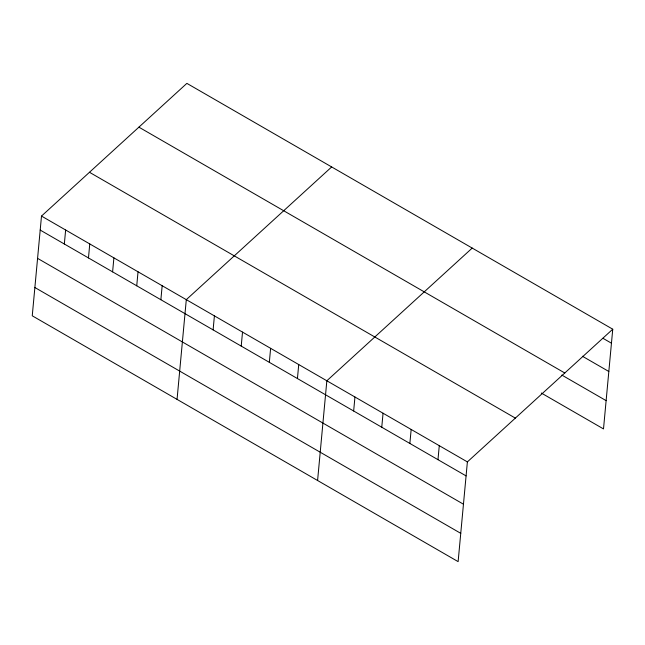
<?xml version="1.0" encoding="UTF-8"?>
<svg xmlns="http://www.w3.org/2000/svg" width="645" height="645" viewBox="0 0 645 645"><rect width="100%" height="100%" fill="white"/><g stroke="black" fill="none" stroke-linecap="round" stroke-linejoin="round"><path stroke-width="0.97" d="M41.498 216.075L32.25 315.8L458.127 561.634L467.383 461.901L612.75 329.2L186.873 83.366L41.498 216.075L467.383 461.901M64.339 244.004L65.637 230.007M88.47 257.936L89.768 243.931M112.601 271.868L113.899 257.863M136.732 285.8L138.038 271.795M160.871 299.723L162.169 285.727M177.053 399.384L186.3 299.659L331.667 166.95M213.108 329.885L214.406 315.881M241.222 346.107L242.52 332.102M269.328 362.329L270.626 348.332M297.434 378.559L298.732 364.554M317.59 480.509L326.846 380.776L472.213 248.075M353.654 411.002L354.952 397.006M381.759 427.232L383.057 413.227M409.865 443.454L411.163 429.457M437.979 459.683L439.277 445.679M612.75 329.2L603.502 428.925L541.316 393.039M602.93 338.278L611.452 343.196M582.419 356.25L608.824 371.488M138.901 127.162L564.778 372.987M561.827 375.067L606.123 400.634M89.47 172.28L515.355 418.113M40.2 230.072L466.085 475.905M37.579 258.363L463.457 504.197M34.878 287.517L460.756 533.342"/></g></svg>
